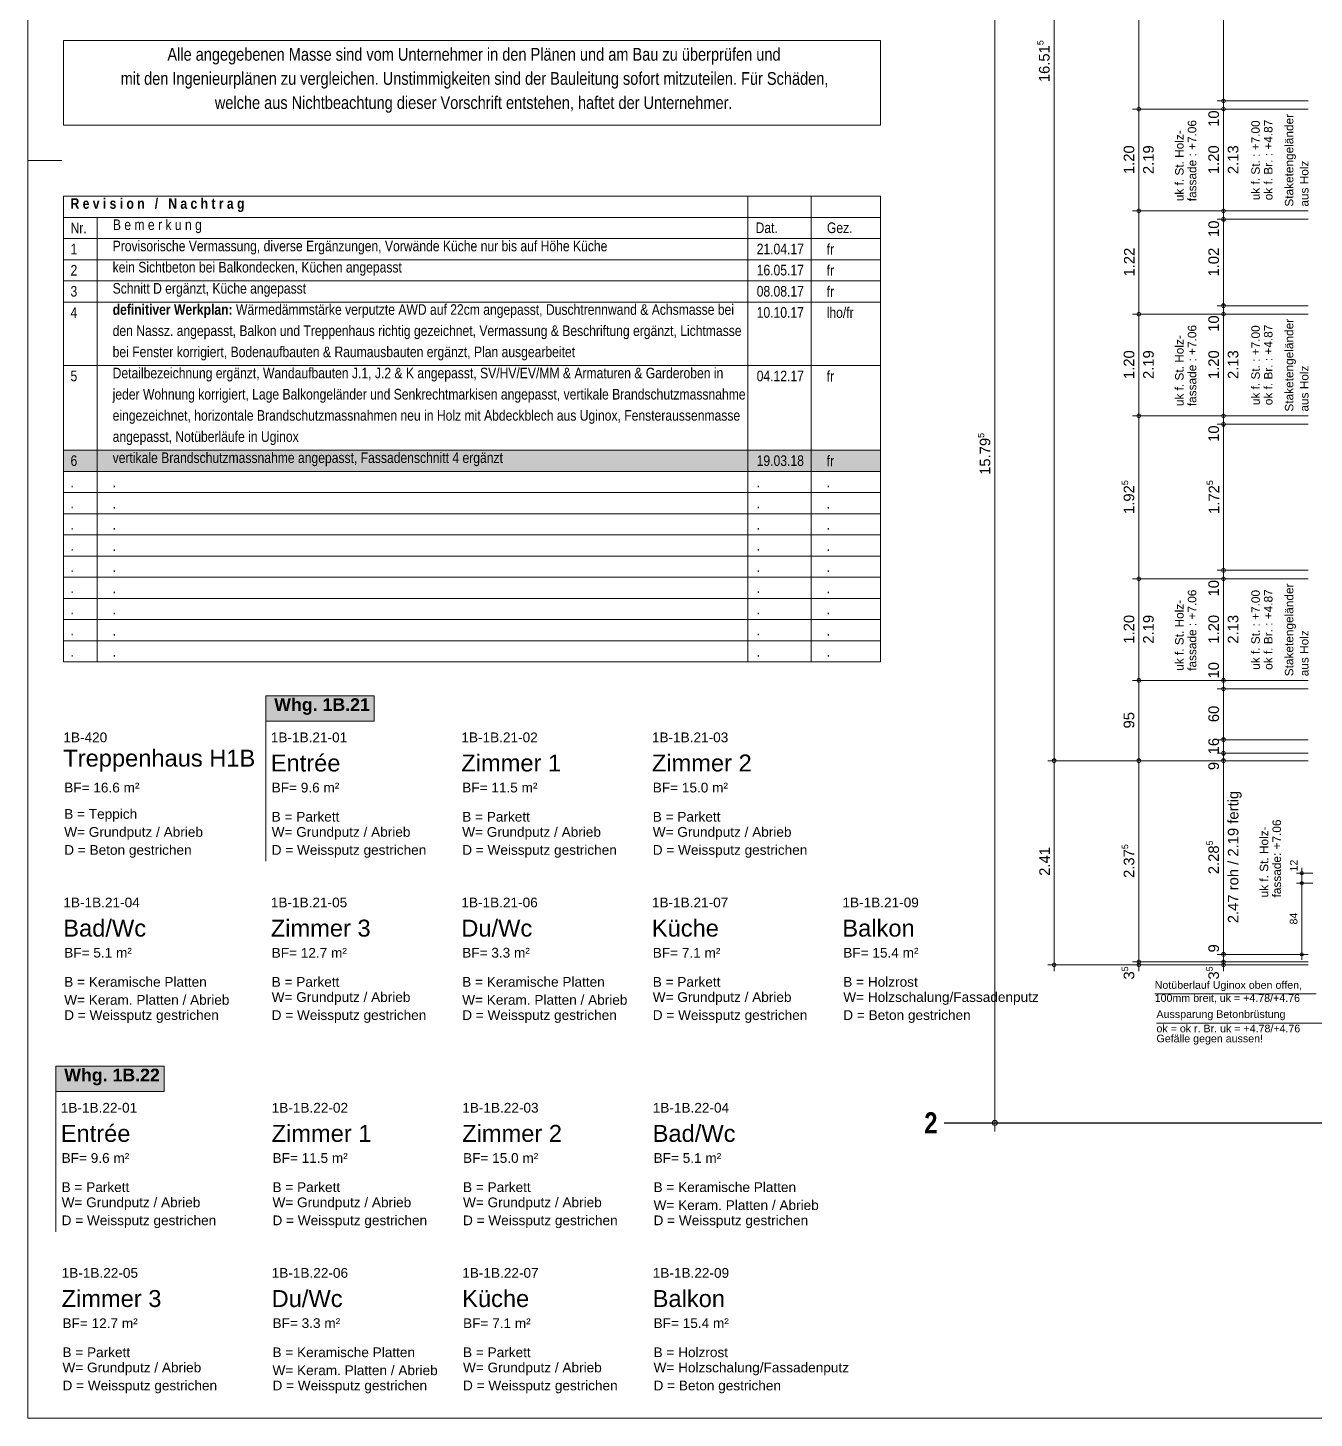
# Model space of a CAD drawing. Header units: metres. Extents: x 0.003 to 0.843, y 0.003 to 0.597.
# Drawn here: x 0.003 to 0.3068, y 0.003 to 0.3314 of the extents above; entities that cross this region are included whole.
import ezdxf

# ---------------------------------------------------------------- set-up
doc = ezdxf.new("R2010")
doc.units = ezdxf.units.M
for name, pattern in [('AUSGEZOGEN', [0]), ('LINIE_23', [0.0079, 0.004, -0.0013, 0, -0.0013, 0, -0.0013]), ('STRICHPUNKT', [25.4, 12.7, -6.35, 0, -6.35])]:
    doc.linetypes.add(name, pattern=pattern)
for name, color, linetype, lineweight in [('Bauachsen grob', 7, 'STRICHPUNKT', 13), ('Detailmasse', 7, 'AUSGEZOGEN', 13), ('Plankopf', 7, 'AUSGEZOGEN', 13), ('Raumbezeichnung', 7, 'AUSGEZOGEN', 18), ('Text Koten', 7, 'AUSGEZOGEN', 25), ('Text Werkplan Ausfuehrung', 7, 'AUSGEZOGEN', 25), ('Vorprojektmasse', 7, 'AUSGEZOGEN', 13), ('Werkplan- Ausfuehrungsmasse', 7, 'AUSGEZOGEN', 13)]:
    doc.layers.add(name, color=color, linetype=linetype, lineweight=lineweight)
doc.styles.add('ARIAL', font='ARIAL.TTF')
doc.styles.add('Arial Black', font='Arial Black')
doc.styles.add('ARIALNARROW', font='ARIALN.TTF')

msp = doc.modelspace()

# ---------------------------------------------------------------- hatches: boundary and pattern name
at = {"layer": 'Plankopf', "linetype": 'AUSGEZOGEN', "lineweight": 13}
msp.add_hatch(color=241, dxfattribs=at).paths.add_polyline_path([(0.0114, 0.2316), (0.0114, 0.2266), (0.2044, 0.2266), (0.2044, 0.2316)])
at = {"layer": 'Raumbezeichnung', "linetype": 'AUSGEZOGEN', "lineweight": 18}
for points in [[(0.0592, 0.1736), (0.0592, 0.1676), (0.0848, 0.1676), (0.0848, 0.1736)], [(0.0096, 0.08612), (0.0096, 0.08012), (0.0352, 0.08012), (0.0352, 0.08612)]]:
    msp.add_hatch(color=151, dxfattribs=at).paths.add_polyline_path(points)

# ---------------------------------------------------------------- linework, layer by layer
at = {"layer": 'Bauachsen grob', "color": 32, "linetype": 'LINIE_23', "lineweight": 25, "true_color": 0xc36e14}
msp.add_line((0.2194, 0.07274), (0.72932, 0.07274), dxfattribs=at)
at = {"layer": 'Detailmasse', "color": 8, "linetype": 'AUSGEZOGEN', "lineweight": 13}
for p, q in [((0.30391, 0.13174), (0.30266, 0.13174)), ((0.30391, 0.13174), (0.30391, 0.13299)), ((0.30391, 0.13174), (0.30516, 0.13174)), ((0.30391, 0.13174), (0.30651, 0.13174)), ((0.30391, 0.12934), (0.30391, 0.13174)), ((0.30391, 0.12934), (0.30266, 0.12934)), ((0.30391, 0.12934), (0.30516, 0.12934)), ((0.30391, 0.12934), (0.30651, 0.12934)), ((0.30391, 0.11254), (0.30391, 0.12934)), ((0.30391, 0.11254), (0.30266, 0.11254)), ((0.30391, 0.11254), (0.30516, 0.11254)), ((0.30391, 0.11254), (0.30391, 0.11254)), ((0.30391, 0.11254), (0.30391, 0.11129))]:
    msp.add_line(p, q, dxfattribs=at)
for centre in [(0.30391, 0.13174), (0.30391, 0.12934), (0.30391, 0.11254)]:
    msp.add_circle(centre, 0.000375, dxfattribs=at)
at = {"layer": 'Plankopf', "color": 7, "linetype": 'AUSGEZOGEN', "lineweight": 13}
for p, q in [((0.003, 0.003), (0.003, 0.597)), ((0.0114, 0.3284), (0.0114, 0.3084)), ((0.2044, 0.3284), (0.0114, 0.3284)), ((0.2044, 0.3084), (0.2044, 0.3284)), ((0.0114, 0.3084), (0.2044, 0.3084)), ((0.003, 0.3), (0.011, 0.3)), ((0.0114, 0.2916), (0.2044, 0.2916)), ((0.0114, 0.2916), (0.0114, 0.1816)), ((0.17305, 0.1816), (0.17305, 0.2916)), ((0.18805, 0.1816), (0.18805, 0.2916)), ((0.2044, 0.1816), (0.2044, 0.2916)), ((0.0114, 0.2866), (0.2044, 0.2866)), ((0.0194, 0.2866), (0.0194, 0.1816)), ((0.0114, 0.2816), (0.2044, 0.2816)), ((0.0114, 0.2766), (0.2044, 0.2766)), ((0.0114, 0.2716), (0.2044, 0.2716)), ((0.0114, 0.2666), (0.2044, 0.2666)), ((0.0114, 0.2516), (0.2044, 0.2516)), ((0.0114, 0.2316), (0.2044, 0.2316)), ((0.0114, 0.2266), (0.2044, 0.2266)), ((0.0114, 0.2216), (0.2044, 0.2216)), ((0.0114, 0.2166), (0.2044, 0.2166)), ((0.0114, 0.2116), (0.2044, 0.2116)), ((0.0114, 0.2066), (0.2044, 0.2066)), ((0.0114, 0.2016), (0.2044, 0.2016)), ((0.0114, 0.1966), (0.2044, 0.1966)), ((0.0114, 0.1916), (0.2044, 0.1916)), ((0.0114, 0.1866), (0.2044, 0.1866)), ((0.0114, 0.1816), (0.2044, 0.1816)), ((0.003, 0.003), (0.843, 0.003))]:
    msp.add_line(p, q, dxfattribs=at)
at = {"layer": 'Raumbezeichnung', "color": 7, "linetype": 'AUSGEZOGEN', "lineweight": 18}
for p, q in [((0.0592, 0.1736), (0.0592, 0.13452)), ((0.0592, 0.1736), (0.0848, 0.1736)), ((0.0848, 0.1736), (0.0848, 0.1676)), ((0.0848, 0.1676), (0.0592, 0.1676)), ((0.0096, 0.08612), (0.0096, 0.04704)), ((0.0096, 0.08612), (0.0352, 0.08612)), ((0.0352, 0.08612), (0.0352, 0.08012)), ((0.0352, 0.08012), (0.0096, 0.08012))]:
    msp.add_line(p, q, dxfattribs=at)
at = {"layer": 'Text Werkplan Ausfuehrung', "color": 240, "linetype": 'AUSGEZOGEN', "lineweight": 13}
msp.add_line((0.26915, 0.10321), (0.30726, 0.10321), dxfattribs=at)
at = {"layer": 'Text Werkplan Ausfuehrung', "color": 8, "linetype": 'AUSGEZOGEN', "lineweight": 13}
msp.add_line((0.26957, 0.09633), (0.30962, 0.09633), dxfattribs=at)
at = {"layer": 'Vorprojektmasse', "color": 32, "linetype": 'AUSGEZOGEN', "lineweight": 13, "true_color": 0xc36e14}
for q in [(0.2314, 0.38864), (0.2294, 0.07274), (0.2334, 0.07274), (0.2314, 0.07074)]:
    msp.add_line((0.2314, 0.07274), q, dxfattribs=at)
msp.add_circle((0.2314, 0.07274), 0.0006, dxfattribs=at)
at = {"layer": 'Werkplan- Ausfuehrungsmasse', "color": 7, "linetype": 'AUSGEZOGEN', "lineweight": 13}
for p, q in [((0.2454, 0.15828), (0.2454, 0.4886)), ((0.2654, 0.31214), (0.2654, 0.36234)), ((0.2854, 0.31414), (0.2854, 0.36034)), ((0.2654, 0.31214), (0.2639, 0.31214)), ((0.2654, 0.31214), (0.2669, 0.31214)), ((0.2654, 0.28814), (0.2654, 0.31214)), ((0.2854, 0.31414), (0.2839, 0.31414)), ((0.2854, 0.31214), (0.2839, 0.31214)), ((0.2854, 0.31414), (0.2869, 0.31414)), ((0.2854, 0.31214), (0.2854, 0.31414)), ((0.2854, 0.31214), (0.2869, 0.31214)), ((0.2854, 0.28814), (0.2854, 0.31214)), ((0.2654, 0.28814), (0.2639, 0.28814)), ((0.2654, 0.28814), (0.2669, 0.28814)), ((0.2654, 0.26374), (0.2654, 0.28814)), ((0.2854, 0.28814), (0.2839, 0.28814)), ((0.2854, 0.28614), (0.2839, 0.28614)), ((0.2854, 0.28814), (0.2869, 0.28814)), ((0.2854, 0.28614), (0.2854, 0.28814)), ((0.2854, 0.28614), (0.2869, 0.28614)), ((0.2854, 0.26574), (0.2854, 0.28614)), ((0.2654, 0.26374), (0.2639, 0.26374)), ((0.2654, 0.26374), (0.2669, 0.26374)), ((0.2654, 0.23974), (0.2654, 0.26374)), ((0.2854, 0.26574), (0.2839, 0.26574)), ((0.2854, 0.26374), (0.2839, 0.26374)), ((0.2854, 0.26574), (0.2869, 0.26574)), ((0.2854, 0.26374), (0.2854, 0.26574)), ((0.2854, 0.26374), (0.2869, 0.26374)), ((0.2854, 0.23974), (0.2854, 0.26374)), ((0.2654, 0.23974), (0.2639, 0.23974)), ((0.2654, 0.23974), (0.2669, 0.23974)), ((0.2654, 0.20124), (0.2654, 0.23974)), ((0.2854, 0.23974), (0.2839, 0.23974)), ((0.2854, 0.23974), (0.2869, 0.23974)), ((0.2854, 0.23774), (0.2854, 0.23974)), ((0.2854, 0.23774), (0.2839, 0.23774)), ((0.2854, 0.23774), (0.2869, 0.23774)), ((0.2854, 0.20324), (0.2854, 0.23774)), ((0.2654, 0.20124), (0.2639, 0.20124)), ((0.2654, 0.20124), (0.2669, 0.20124)), ((0.2654, 0.17724), (0.2654, 0.20124)), ((0.2854, 0.20324), (0.2839, 0.20324)), ((0.2854, 0.20124), (0.2839, 0.20124)), ((0.2854, 0.20324), (0.2869, 0.20324)), ((0.2854, 0.20124), (0.2854, 0.20324)), ((0.2854, 0.20124), (0.2869, 0.20124)), ((0.2854, 0.17724), (0.2854, 0.20124)), ((0.2654, 0.17724), (0.2639, 0.17724)), ((0.2654, 0.17724), (0.2669, 0.17724)), ((0.2854, 0.17724), (0.2839, 0.17724)), ((0.2854, 0.17524), (0.2839, 0.17524)), ((0.2854, 0.17724), (0.2869, 0.17724)), ((0.2854, 0.17524), (0.2854, 0.17724)), ((0.2854, 0.17524), (0.2869, 0.17524)), ((0.2854, 0.16324), (0.2854, 0.17524)), ((0.2854, 0.16324), (0.2839, 0.16324)), ((0.2854, 0.16324), (0.2869, 0.16324)), ((0.2854, 0.16004), (0.2854, 0.16324)), ((0.2454, 0.15828), (0.2439, 0.15828)), ((0.2454, 0.15828), (0.2469, 0.15828)), ((0.2454, 0.15828), (0.2694, 0.15828)), ((0.2454, 0.11006), (0.2454, 0.15828)), ((0.2654, 0.15828), (0.2639, 0.15828)), ((0.2654, 0.15828), (0.2669, 0.15828)), ((0.2854, 0.16004), (0.2839, 0.16004)), ((0.2854, 0.15828), (0.2839, 0.15828)), ((0.2854, 0.16004), (0.2869, 0.16004)), ((0.2854, 0.15828), (0.2869, 0.15828)), ((0.2854, 0.11254), (0.2839, 0.11254)), ((0.2854, 0.11254), (0.2869, 0.11254)), ((0.2854, 0.11078), (0.2854, 0.11254)), ((0.2454, 0.11006), (0.2439, 0.11006)), ((0.2454, 0.11006), (0.2469, 0.11006)), ((0.2454, 0.11006), (0.2654, 0.11006)), ((0.2454, 0.11006), (0.2454, 0.10856)), ((0.2654, 0.11078), (0.2639, 0.11078)), ((0.2654, 0.11006), (0.2639, 0.11006)), ((0.2654, 0.11078), (0.2669, 0.11078)), ((0.2654, 0.11078), (0.2894, 0.11078)), ((0.2654, 0.11006), (0.2654, 0.11078)), ((0.2654, 0.11006), (0.2669, 0.11006)), ((0.2654, 0.11006), (0.2894, 0.11006)), ((0.2654, 0.11006), (0.2654, 0.10856)), ((0.2854, 0.11078), (0.2839, 0.11078)), ((0.2854, 0.11006), (0.2839, 0.11006)), ((0.2854, 0.11078), (0.2869, 0.11078)), ((0.2854, 0.11006), (0.2854, 0.11078)), ((0.2854, 0.11006), (0.2869, 0.11006)), ((0.2854, 0.11006), (0.2854, 0.10856))]:
    msp.add_line(p, q, dxfattribs=at)
for points in [[(0.2654, 0.31214), (0.2683, 0.31214), (0.2683, 0.31214), (0.2894, 0.31214)], [(0.2854, 0.31414), (0.28834, 0.31414), (0.28834, 0.31414), (0.3054, 0.31414)], [(0.2854, 0.31214), (0.2883, 0.31214), (0.2883, 0.31214), (0.3054, 0.31214)], [(0.2654, 0.28814), (0.26787, 0.28814), (0.26787, 0.28814), (0.26916, 0.28814), (0.26916, 0.28814), (0.2894, 0.28814)], [(0.2854, 0.28814), (0.28787, 0.28814), (0.28787, 0.28814), (0.28917, 0.28814), (0.28917, 0.28814), (0.3054, 0.28814)], [(0.2854, 0.28614), (0.28784, 0.28614), (0.28784, 0.28614), (0.28912, 0.28614), (0.28912, 0.28614), (0.3054, 0.28614)], [(0.2654, 0.26374), (0.26744, 0.26374), (0.26744, 0.26374), (0.26855, 0.26374), (0.26855, 0.26374), (0.2894, 0.26374)], [(0.2854, 0.26574), (0.28747, 0.26574), (0.28747, 0.26574), (0.28861, 0.26574), (0.28861, 0.26574), (0.3054, 0.26574)], [(0.2854, 0.26374), (0.28744, 0.26374), (0.28744, 0.26374), (0.28856, 0.26374), (0.28856, 0.26374), (0.3054, 0.26374)], [(0.2654, 0.23974), (0.26701, 0.23974), (0.26701, 0.23974), (0.26795, 0.23974), (0.26795, 0.23974), (0.26909, 0.23974), (0.26909, 0.23974), (0.2894, 0.23974)], [(0.2854, 0.23974), (0.28701, 0.23974), (0.28701, 0.23974), (0.28796, 0.23974), (0.28796, 0.23974), (0.2891, 0.23974), (0.2891, 0.23974), (0.3054, 0.23974)], [(0.2854, 0.23774), (0.28697, 0.23774), (0.28697, 0.23774), (0.28791, 0.23774), (0.28791, 0.23774), (0.28903, 0.23774), (0.28903, 0.23774), (0.3054, 0.23774)], [(0.2654, 0.20124), (0.26632, 0.20124), (0.26632, 0.20124), (0.26699, 0.20124), (0.26699, 0.20124), (0.2678, 0.20124), (0.2678, 0.20124), (0.2894, 0.20124)], [(0.2854, 0.20324), (0.28636, 0.20324), (0.28636, 0.20324), (0.28705, 0.20324), (0.28705, 0.20324), (0.28787, 0.20324), (0.28787, 0.20324), (0.3054, 0.20324)], [(0.2854, 0.20124), (0.28632, 0.20124), (0.28632, 0.20124), (0.287, 0.20124), (0.287, 0.20124), (0.28781, 0.20124), (0.28781, 0.20124), (0.3054, 0.20124)], [(0.2654, 0.17724), (0.26589, 0.17724), (0.26589, 0.17724), (0.26639, 0.17724), (0.26639, 0.17724), (0.267, 0.17724), (0.267, 0.17724), (0.26887, 0.17724), (0.26887, 0.17724), (0.2894, 0.17724)], [(0.2654, 0.15828), (0.2654, 0.15868), (0.2654, 0.15868), (0.2654, 0.17724)], [(0.2854, 0.17724), (0.28589, 0.17724), (0.28589, 0.17724), (0.2864, 0.17724), (0.2864, 0.17724), (0.287, 0.17724), (0.287, 0.17724), (0.28888, 0.17724), (0.28888, 0.17724), (0.3054, 0.17724)], [(0.2854, 0.17524), (0.28586, 0.17524), (0.28586, 0.17524), (0.28635, 0.17524), (0.28635, 0.17524), (0.28693, 0.17524), (0.28693, 0.17524), (0.28876, 0.17524), (0.28876, 0.17524), (0.3054, 0.17524)], [(0.2854, 0.16324), (0.28564, 0.16324), (0.28564, 0.16324), (0.28605, 0.16324), (0.28605, 0.16324), (0.28653, 0.16324), (0.28653, 0.16324), (0.28804, 0.16324), (0.28804, 0.16324), (0.3054, 0.16324)], [(0.2654, 0.15828), (0.26555, 0.15828), (0.26555, 0.15828), (0.26592, 0.15828), (0.26592, 0.15828), (0.26636, 0.15828), (0.26636, 0.15828), (0.26774, 0.15828), (0.26774, 0.15828), (0.2894, 0.15828)], [(0.2654, 0.11078), (0.2654, 0.12153), (0.2654, 0.12153), (0.2654, 0.13398), (0.2654, 0.13398), (0.2654, 0.14362), (0.2654, 0.14362), (0.2654, 0.15828)], [(0.2854, 0.16004), (0.28558, 0.16004), (0.28558, 0.16004), (0.28597, 0.16004), (0.28597, 0.16004), (0.28642, 0.16004), (0.28642, 0.16004), (0.28784, 0.16004), (0.28784, 0.16004), (0.3054, 0.16004)], [(0.2854, 0.15828), (0.2854, 0.15864), (0.2854, 0.15864), (0.2854, 0.16004)], [(0.2854, 0.15828), (0.28555, 0.15828), (0.28555, 0.15828), (0.28592, 0.15828), (0.28592, 0.15828), (0.28637, 0.15828), (0.28637, 0.15828), (0.28774, 0.15828), (0.28774, 0.15828), (0.3054, 0.15828)], [(0.2854, 0.11254), (0.2854, 0.12152), (0.2854, 0.12152), (0.2854, 0.13396), (0.2854, 0.13396), (0.2854, 0.14359), (0.2854, 0.14359), (0.2854, 0.15828)], [(0.2854, 0.11254), (0.28752, 0.11254), (0.28752, 0.11254), (0.3054, 0.11254)], [(0.2854, 0.11078), (0.28669, 0.11078), (0.28669, 0.11078), (0.3054, 0.11078)], [(0.2854, 0.11006), (0.28636, 0.11006), (0.28636, 0.11006), (0.3054, 0.11006)]]:
    msp.add_lwpolyline(points, dxfattribs=at)
for centre in [(0.2654, 0.31214), (0.2854, 0.31414), (0.2854, 0.31214), (0.2654, 0.28814), (0.2854, 0.28814), (0.2854, 0.28614), (0.2854, 0.26574), (0.2654, 0.26374), (0.2854, 0.26374), (0.2654, 0.23974), (0.2854, 0.23974), (0.2854, 0.23774), (0.2854, 0.20324), (0.2654, 0.20124), (0.2854, 0.20124), (0.2654, 0.17724), (0.2854, 0.17724), (0.2854, 0.17524), (0.2854, 0.16324), (0.2454, 0.15828), (0.2654, 0.15828), (0.2854, 0.16004), (0.2854, 0.15828), (0.2854, 0.11254), (0.2454, 0.11006), (0.2654, 0.11078), (0.2654, 0.11006), (0.2854, 0.11078), (0.2854, 0.11006)]:
    msp.add_circle(centre, 0.00045, dxfattribs=at)

# ---------------------------------------------------------------- texts
at = {"layer": 'Bauachsen grob', "color": 32, "linetype": 'AUSGEZOGEN', "lineweight": 25, "true_color": 0xc36e14, "insert": (0.21473, 0.07024), "char_height": 0.005, "width": 0.00175, "attachment_point": 7, "style": 'Arial Black'}
msp.add_mtext('\\W0.70;2', dxfattribs=at)
at = {"layer": 'Detailmasse', "color": 8, "linetype": 'AUSGEZOGEN', "lineweight": 13, "char_height": 0.0018, "width": 0.0009, "attachment_point": 7, "rotation": 90, "style": 'ARIAL'}
for s, insert in [('12', (0.30291, 0.13211)), ('84', (0.30288, 0.1196))]:
    msp.add_mtext(s, dxfattribs=dict(at, insert=insert))
at = {"layer": 'Plankopf', "color": 7, "linetype": 'AUSGEZOGEN', "lineweight": 13, "attachment_point": 7, "style": 'ARIALNARROW'}
for s, insert, char_height, width in [('Alle\\~angegebenen\\~Masse\\~sind\\~vom\\~Unternehmer\\~in\\~den\\~Plänen\\~und\\~am\\~Bau\\~zu\\~überprüfen\\~und', (0.03597, 0.3227), 0.003, 0.0015), ('mit\\~den\\~Ingenieurplänen\\~zu\\~vergleichen.\\~Unstimmigkeiten\\~sind\\~der\\~Bauleitung\\~sofort\\~mitzuteilen.\\~Für\\~Schäden,', (0.02493, 0.317), 0.003, 0.0015), ('welche\\~aus\\~Nichtbeachtung\\~dieser\\~Vorschrift\\~entstehen,\\~haftet\\~der\\~Unternehmer.', (0.04717, 0.3113), 0.003, 0.0015), ('\\fArial Narrow|i0|b1|c0|p0;R\\~e\\~v\\~i\\~s\\~i\\~o\\~n\\~\\~\\~/\\~\\~\\~N\\~a\\~c\\~h\\~t\\~r\\~a\\~g', (0.01309, 0.28786), 0.0025, 0.00125), ('B\\~e\\~m\\~e\\~r\\~k\\~u\\~n\\~g', (0.02309, 0.28286), 0.0025, 0.00125), ('Nr.', (0.01309, 0.28286), 0.0025, 0.00125), ('Dat.', (0.17489, 0.28286), 0.0025, 0.00125), ('Gez.', (0.19174, 0.28286), 0.0025, 0.00125), ('1', (0.01309, 0.27786), 0.0025, 0.00125), ('Provisorische\\~Vermassung,\\~diverse\\~Ergänzungen,\\~Vorwände\\~Küche\\~nur\\~bis\\~auf\\~Höhe\\~Küche', (0.02304, 0.27783), 0.0025, 0.00125), ('21.04.17', (0.17515, 0.27786), 0.0025, 0.00125), ('fr', (0.19168, 0.27783), 0.0025, 0.00125), ('kein\\~Sichtbeton\\~bei\\~Balkondecken,\\~Küchen\\~angepasst', (0.02304, 0.27283), 0.0025, 0.00125), ('2', (0.01309, 0.27286), 0.0025, 0.00125), ('16.05.17', (0.17515, 0.27286), 0.0025, 0.00125), ('fr', (0.19168, 0.27283), 0.0025, 0.00125), ('3', (0.01309, 0.26786), 0.0025, 0.00125), ('Schnitt\\~D\\~ergänzt,\\~Küche\\~angepasst', (0.02304, 0.26783), 0.0025, 0.00125), ('08.08.17', (0.17515, 0.26786), 0.0025, 0.00125), ('fr', (0.19168, 0.26783), 0.0025, 0.00125), ('\\fArial Narrow|i0|b1|c0|p0;definitiver\\~Werkplan:\\~', (0.02304, 0.26283), 0.0025, 0.00125), ('Wärmedämmstärke\\~verputzte\\~AWD\\~auf\\~22cm\\~angepasst,\\~Duschtrennwand\\~&\\~Achsmasse\\~bei\\~', (0.05216, 0.26283), 0.0025, 0.00125), ('4', (0.01309, 0.26286), 0.0025, 0.00125), ('10.10.17', (0.17515, 0.26286), 0.0025, 0.00125), ('lho/fr', (0.19168, 0.26283), 0.0025, 0.00125), ('den\\~Nassz.\\~angepasst,\\~Balkon\\~und\\~Treppenhaus\\~richtig\\~gezeichnet,\\~Vermassung\\~&\\~Beschriftung\\~ergänzt,\\~Lichtmasse\\~', (0.02304, 0.25783), 0.0025, 0.00125), ('bei\\~Fenster\\~korrigiert,\\~Bodenaufbauten\\~&\\~Raumausbauten\\~ergänzt,\\~Plan\\~ausgearbeitet', (0.02304, 0.25283), 0.0025, 0.00125), ('5', (0.01309, 0.24786), 0.0025, 0.00125), ('Detailbezeichnung\\~ergänzt,\\~Wandaufbauten\\~J.1,\\~J.2\\~&\\~K\\~angepasst,\\~SV/HV/EV/MM\\~&\\~Armaturen\\~&\\~Garderoben\\~in', (0.02304, 0.24783), 0.0025, 0.00125), ('04.12.17', (0.17515, 0.24786), 0.0025, 0.00125), ('fr', (0.19168, 0.24783), 0.0025, 0.00125), ('jeder\\~Wohnung\\~korrigiert,\\~Lage\\~Balkongeländer\\~und\\~Senkrechtmarkisen\\~angepasst,\\~vertikale\\~Brandschutzmassnahme\\~', (0.02304, 0.24283), 0.0025, 0.00125), ('eingezeichnet,\\~horizontale\\~Brandschutzmassnahmen\\~neu\\~in\\~Holz\\~mit\\~Abdeckblech\\~aus\\~Uginox,\\~Fensteraussenmasse\\~', (0.02304, 0.23783), 0.0025, 0.00125), ('angepasst,\\~Notüberläufe\\~in\\~Uginox', (0.02304, 0.23283), 0.0025, 0.00125), ('6', (0.01309, 0.22786), 0.0025, 0.00125), ('vertikale\\~Brandschutzmassnahme\\~angepasst,\\~Fassadenschnitt\\~4\\~ergänzt', (0.02304, 0.22783), 0.0025, 0.00125), ('19.03.18', (0.17515, 0.22786), 0.0025, 0.00125), ('fr', (0.19168, 0.22783), 0.0025, 0.00125), ('.', (0.01309, 0.22286), 0.0025, 0.00125), ('.', (0.02304, 0.22283), 0.0025, 0.00125), ('.', (0.17515, 0.22286), 0.0025, 0.00125), ('.', (0.19168, 0.22283), 0.0025, 0.00125), ('.', (0.01309, 0.21786), 0.0025, 0.00125), ('.', (0.02304, 0.21783), 0.0025, 0.00125), ('.', (0.17515, 0.21786), 0.0025, 0.00125), ('.', (0.19168, 0.21783), 0.0025, 0.00125), ('.', (0.01309, 0.21286), 0.0025, 0.00125), ('.', (0.02304, 0.21283), 0.0025, 0.00125), ('.', (0.17515, 0.21286), 0.0025, 0.00125), ('.', (0.19168, 0.21283), 0.0025, 0.00125), ('.', (0.01309, 0.20786), 0.0025, 0.00125), ('.', (0.02304, 0.20783), 0.0025, 0.00125), ('.', (0.17515, 0.20786), 0.0025, 0.00125), ('.', (0.19168, 0.20783), 0.0025, 0.00125), ('.', (0.01309, 0.20286), 0.0025, 0.00125), ('.', (0.02304, 0.20283), 0.0025, 0.00125), ('.', (0.17515, 0.20286), 0.0025, 0.00125), ('.', (0.19168, 0.20283), 0.0025, 0.00125), ('.', (0.01309, 0.19786), 0.0025, 0.00125), ('.', (0.02304, 0.19783), 0.0025, 0.00125), ('.', (0.17515, 0.19786), 0.0025, 0.00125), ('.', (0.19168, 0.19783), 0.0025, 0.00125), ('.', (0.01309, 0.19286), 0.0025, 0.00125), ('.', (0.02304, 0.19283), 0.0025, 0.00125), ('.', (0.17515, 0.19286), 0.0025, 0.00125), ('.', (0.19168, 0.19283), 0.0025, 0.00125), ('.', (0.01309, 0.18786), 0.0025, 0.00125), ('.', (0.02304, 0.18783), 0.0025, 0.00125), ('.', (0.17515, 0.18786), 0.0025, 0.00125), ('.', (0.19168, 0.18783), 0.0025, 0.00125), ('.', (0.01309, 0.18286), 0.0025, 0.00125), ('.', (0.02304, 0.18283), 0.0025, 0.00125), ('.', (0.17515, 0.18286), 0.0025, 0.00125), ('.', (0.19168, 0.18283), 0.0025, 0.00125)]:
    msp.add_mtext(s, dxfattribs=dict(at, insert=insert, char_height=char_height, width=width))
at = {"layer": 'Raumbezeichnung', "color": 7, "linetype": 'AUSGEZOGEN', "lineweight": 18, "attachment_point": 7, "style": 'ARIAL'}
for s, insert, char_height, width in [('\\fArial|i0|b1|c0|p0;Whg.\\~1B.21', (0.0612, 0.1691), 0.003, 0.0015), ('1B-420', (0.0114, 0.16261), 0.0023, 0.00115), ('1B-1B.21-01', (0.0604, 0.16261), 0.0023, 0.00115), ('1B-1B.21-02', (0.1054, 0.16261), 0.0023, 0.00115), ('1B-1B.21-03', (0.1504, 0.16261), 0.0023, 0.00115), ('Treppenhaus\\~H1B', (0.01138, 0.15568), 0.004, 0.002), ('Entrée', (0.06038, 0.15568), 0.004, 0.002), ('Zimmer\\~1', (0.10538, 0.15568), 0.004, 0.002), ('Zimmer\\~2', (0.15038, 0.15568), 0.004, 0.002), ('BF=\\~16.6\\~m²', (0.0116, 0.15075), 0.0023, 0.00115), ('BF=\\~9.6\\~m²', (0.0606, 0.15075), 0.0023, 0.00115), ('BF=\\~11.5\\~m²', (0.1056, 0.15075), 0.0023, 0.00115), ('BF=\\~15.0\\~m²', (0.1506, 0.15075), 0.0023, 0.00115), ('B\\~=\\~Teppich', (0.0116, 0.14386), 0.0023, 0.00115), ('B\\~=\\~Parkett', (0.0606, 0.14386), 0.0023, 0.00115), ('B\\~=\\~Parkett', (0.1056, 0.14386), 0.0023, 0.00115), ('B\\~=\\~Parkett', (0.1506, 0.14386), 0.0023, 0.00115), ('W=\\~Grundputz\\~/\\~Abrieb', (0.0116, 0.13961), 0.0023, 0.00115), ('W=\\~Grundputz\\~/\\~Abrieb', (0.0606, 0.13961), 0.0023, 0.00115), ('W=\\~Grundputz\\~/\\~Abrieb', (0.1056, 0.13961), 0.0023, 0.00115), ('W=\\~Grundputz\\~/\\~Abrieb', (0.1506, 0.13961), 0.0023, 0.00115), ('D\\~=\\~Beton\\~gestrichen', (0.0116, 0.13536), 0.0023, 0.00115), ('D\\~=\\~Weissputz\\~gestrichen', (0.0606, 0.13536), 0.0023, 0.00115), ('D\\~=\\~Weissputz\\~gestrichen', (0.1056, 0.13536), 0.0023, 0.00115), ('D\\~=\\~Weissputz\\~gestrichen', (0.1506, 0.13536), 0.0023, 0.00115), ('1B-1B.21-04', (0.0114, 0.12361), 0.0023, 0.00115), ('1B-1B.21-05', (0.0604, 0.12361), 0.0023, 0.00115), ('1B-1B.21-06', (0.1054, 0.12361), 0.0023, 0.00115), ('1B-1B.21-07', (0.1504, 0.12361), 0.0023, 0.00115), ('1B-1B.21-09', (0.1954, 0.12361), 0.0023, 0.00115), ('Bad/Wc', (0.01138, 0.11668), 0.004, 0.002), ('Zimmer\\~3', (0.06038, 0.11668), 0.004, 0.002), ('Du/Wc', (0.10538, 0.11668), 0.004, 0.002), ('Küche', (0.15038, 0.11668), 0.004, 0.002), ('Balkon', (0.19538, 0.11668), 0.004, 0.002), ('BF=\\~5.1\\~m²', (0.0116, 0.11175), 0.0023, 0.00115), ('BF=\\~12.7\\~m²', (0.0606, 0.11175), 0.0023, 0.00115), ('BF=\\~3.3\\~m²', (0.1056, 0.11175), 0.0023, 0.00115), ('BF=\\~7.1\\~m²', (0.1506, 0.11175), 0.0023, 0.00115), ('BF=\\~15.4\\~m²', (0.1956, 0.11175), 0.0023, 0.00115), ('B\\~=\\~Keramische\\~Platten', (0.0116, 0.10486), 0.0023, 0.00115), ('B\\~=\\~Parkett', (0.0606, 0.10486), 0.0023, 0.00115), ('B\\~=\\~Keramische\\~Platten', (0.1056, 0.10486), 0.0023, 0.00115), ('B\\~=\\~Parkett', (0.1506, 0.10486), 0.0023, 0.00115), ('B\\~=\\~Holzrost', (0.1956, 0.10486), 0.0023, 0.00115), ('W=\\~Keram.\\~Platten\\~/\\~Abrieb', (0.0116, 0.10061), 0.0023, 0.00115), ('W=\\~Grundputz\\~/\\~Abrieb', (0.0606, 0.10061), 0.0023, 0.00115), ('W=\\~Keram.\\~Platten\\~/\\~Abrieb', (0.1056, 0.10061), 0.0023, 0.00115), ('W=\\~Grundputz\\~/\\~Abrieb', (0.1506, 0.10061), 0.0023, 0.00115), ('W=\\~Holzschalung/Fassadenputz', (0.1956, 0.10061), 0.0023, 0.00115), ('D\\~=\\~Weissputz\\~gestrichen', (0.0116, 0.09636), 0.0023, 0.00115), ('D\\~=\\~Weissputz\\~gestrichen', (0.0606, 0.09636), 0.0023, 0.00115), ('D\\~=\\~Weissputz\\~gestrichen', (0.1056, 0.09636), 0.0023, 0.00115), ('D\\~=\\~Weissputz\\~gestrichen', (0.1506, 0.09636), 0.0023, 0.00115), ('D\\~=\\~Beton\\~gestrichen', (0.1956, 0.09636), 0.0023, 0.00115), ('\\fArial|i0|b1|c0|p0;Whg.\\~1B.22', (0.0116, 0.08162), 0.003, 0.0015), ('1B-1B.22-01', (0.01079, 0.07513), 0.0023, 0.00115), ('1B-1B.22-02', (0.0606, 0.07513), 0.0023, 0.00115), ('1B-1B.22-03', (0.1056, 0.07513), 0.0023, 0.00115), ('1B-1B.22-04', (0.1506, 0.07513), 0.0023, 0.00115), ('Entrée', (0.01078, 0.0682), 0.004, 0.002), ('Zimmer\\~1', (0.06058, 0.0682), 0.004, 0.002), ('Zimmer\\~2', (0.10558, 0.0682), 0.004, 0.002), ('Bad/Wc', (0.15058, 0.0682), 0.004, 0.002), ('BF=\\~9.6\\~m²', (0.01099, 0.06327), 0.0023, 0.00115), ('BF=\\~11.5\\~m²', (0.0608, 0.06327), 0.0023, 0.00115), ('BF=\\~15.0\\~m²', (0.1058, 0.06327), 0.0023, 0.00115), ('BF=\\~5.1\\~m²', (0.1508, 0.06327), 0.0023, 0.00115), ('B\\~=\\~Parkett', (0.01099, 0.05638), 0.0023, 0.00115), ('B\\~=\\~Parkett', (0.06079, 0.05638), 0.0023, 0.00115), ('B\\~=\\~Parkett', (0.10579, 0.05638), 0.0023, 0.00115), ('B\\~=\\~Keramische\\~Platten', (0.15079, 0.05638), 0.0023, 0.00115), ('W=\\~Grundputz\\~/\\~Abrieb', (0.01099, 0.05213), 0.0023, 0.00115), ('W=\\~Grundputz\\~/\\~Abrieb', (0.06079, 0.05213), 0.0023, 0.00115), ('W=\\~Grundputz\\~/\\~Abrieb', (0.10579, 0.05213), 0.0023, 0.00115), ('W=\\~Keram.\\~Platten\\~/\\~Abrieb', (0.15079, 0.05213), 0.0023, 0.00115), ('D\\~=\\~Weissputz\\~gestrichen', (0.01099, 0.04788), 0.0023, 0.00115), ('D\\~=\\~Weissputz\\~gestrichen', (0.06079, 0.04788), 0.0023, 0.00115), ('D\\~=\\~Weissputz\\~gestrichen', (0.10579, 0.04788), 0.0023, 0.00115), ('D\\~=\\~Weissputz\\~gestrichen', (0.15079, 0.04788), 0.0023, 0.00115), ('1B-1B.22-05', (0.01099, 0.03613), 0.0023, 0.00115), ('1B-1B.22-06', (0.0606, 0.03613), 0.0023, 0.00115), ('1B-1B.22-07', (0.1056, 0.03613), 0.0023, 0.00115), ('1B-1B.22-09', (0.1506, 0.03613), 0.0023, 0.00115), ('Zimmer\\~3', (0.01097, 0.0292), 0.004, 0.002), ('Du/Wc', (0.06058, 0.0292), 0.004, 0.002), ('Küche', (0.10558, 0.0292), 0.004, 0.002), ('Balkon', (0.15058, 0.0292), 0.004, 0.002), ('BF=\\~12.7\\~m²', (0.01119, 0.02427), 0.0023, 0.00115), ('BF=\\~3.3\\~m²', (0.0608, 0.02427), 0.0023, 0.00115), ('BF=\\~7.1\\~m²', (0.1058, 0.02427), 0.0023, 0.00115), ('BF=\\~15.4\\~m²', (0.1508, 0.02427), 0.0023, 0.00115), ('B\\~=\\~Parkett', (0.01119, 0.01738), 0.0023, 0.00115), ('B\\~=\\~Keramische\\~Platten', (0.06079, 0.01738), 0.0023, 0.00115), ('B\\~=\\~Parkett', (0.10579, 0.01738), 0.0023, 0.00115), ('B\\~=\\~Holzrost', (0.15079, 0.01738), 0.0023, 0.00115), ('W=\\~Grundputz\\~/\\~Abrieb', (0.01119, 0.01313), 0.0023, 0.00115), ('W=\\~Keram.\\~Platten\\~/\\~Abrieb', (0.06079, 0.01313), 0.0023, 0.00115), ('W=\\~Grundputz\\~/\\~Abrieb', (0.10579, 0.01313), 0.0023, 0.00115), ('W=\\~Holzschalung/Fassadenputz', (0.15079, 0.01313), 0.0023, 0.00115), ('D\\~=\\~Weissputz\\~gestrichen', (0.01119, 0.00888), 0.0023, 0.00115), ('D\\~=\\~Weissputz\\~gestrichen', (0.06079, 0.00888), 0.0023, 0.00115), ('D\\~=\\~Weissputz\\~gestrichen', (0.10579, 0.00888), 0.0023, 0.00115), ('D\\~=\\~Beton\\~gestrichen', (0.15079, 0.00888), 0.0023, 0.00115)]:
    msp.add_mtext(s, dxfattribs=dict(at, insert=insert, char_height=char_height, width=width))
at = {"layer": 'Text Koten', "color": 7, "linetype": 'AUSGEZOGEN', "lineweight": 25, "char_height": 0.002, "width": 0.001, "attachment_point": 7, "rotation": 90, "style": 'ARIAL'}
for s, insert in [('fassade\\~:\\~+7.06', (0.279, 0.29041)), ('uk\\~f.\\~St.\\~:\\~+7.00', (0.294, 0.29064)), ('ok\\~f.\\~Br.\\~:\\~+4.87', (0.297, 0.29064)), ('uk\\~f.\\~St.\\~Holz-', (0.276, 0.29041)), ('fassade\\~:\\~+7.06', (0.279, 0.24201)), ('uk\\~f.\\~St.\\~:\\~+7.00', (0.294, 0.24224)), ('ok\\~f.\\~Br.\\~:\\~+4.87', (0.297, 0.24224)), ('uk\\~f.\\~St.\\~Holz-', (0.276, 0.24201)), ('fassade\\~:\\~+7.06', (0.279, 0.17951)), ('uk\\~f.\\~St.\\~:\\~+7.00', (0.294, 0.17974)), ('ok\\~f.\\~Br.\\~:\\~+4.87', (0.297, 0.17974)), ('uk\\~f.\\~St.\\~Holz-', (0.276, 0.17951)), ('uk\\~f.\\~St.\\~Holz-', (0.296, 0.12599)), ('fassade:\\~+7.06', (0.299, 0.12599))]:
    msp.add_mtext(s, dxfattribs=dict(at, insert=insert))
at = {"layer": 'Text Werkplan Ausfuehrung', "color": 7, "linetype": 'AUSGEZOGEN', "lineweight": 25, "char_height": 0.002, "width": 0.001, "attachment_point": 7, "rotation": 90, "style": 'ARIAL'}
for s, insert in [('Staketengeländer', (0.3025, 0.28913)), ('aus\\~Holz', (0.3055, 0.28913)), ('Staketengeländer', (0.3025, 0.24073)), ('aus\\~Holz', (0.3055, 0.24073)), ('Staketengeländer', (0.3025, 0.17822)), ('aus\\~Holz', (0.3055, 0.17822))]:
    msp.add_mtext(s, dxfattribs=dict(at, insert=insert))
at = {"layer": 'Text Werkplan Ausfuehrung', "color": 240, "linetype": 'AUSGEZOGEN', "lineweight": 25, "char_height": 0.0018, "width": 0.0009, "attachment_point": 7, "style": 'ARIAL'}
for s, insert in [('Notüberlauf\\~Uginox\\~oben\\~offen,\\~', (0.26915, 0.10387)), ('100mm\\~breit,\\~uk\\~=\\~+4.78/+4.76', (0.26915, 0.10099))]:
    msp.add_mtext(s, dxfattribs=dict(at, insert=insert))
at = {"layer": 'Text Werkplan Ausfuehrung', "color": 8, "linetype": 'AUSGEZOGEN', "lineweight": 25, "char_height": 0.0018, "width": 0.0009, "attachment_point": 7, "style": 'ARIAL'}
for s, insert in [('Aussparung\\~Betonbrüstung', (0.26957, 0.09699)), ('ok\\~=\\~ok\\~r.\\~Br.\\~uk\\~=\\~+4.78/+4.76', (0.26957, 0.09411)), ('Gefälle\\~gegen\\~aussen!', (0.26957, 0.09123))]:
    msp.add_mtext(s, dxfattribs=dict(at, insert=insert))
at = {"layer": 'Vorprojektmasse', "color": 32, "linetype": 'AUSGEZOGEN', "lineweight": 13, "true_color": 0xc36e14, "attachment_point": 7, "rotation": 90, "style": 'ARIAL'}
for s, insert, char_height, width in [('5', (0.2289, 0.23452), 0.0015, 0.00075), ('15.79', (0.23036, 0.22578), 0.0025, 0.00125)]:
    msp.add_mtext(s, dxfattribs=dict(at, insert=insert, char_height=char_height, width=width))
at = {"layer": 'Werkplan- Ausfuehrungsmasse', "color": 7, "linetype": 'AUSGEZOGEN', "lineweight": 13, "attachment_point": 7, "rotation": 90, "style": 'ARIAL'}
for s, insert, char_height, width in [('5', (0.2429, 0.32727), 0.0015, 0.00075), ('16.51', (0.24436, 0.31853), 0.0025, 0.00125), ('10', (0.28436, 0.30797), 0.0025, 0.00125), ('1.20', (0.26436, 0.29682), 0.0025, 0.00125), ('2.19', (0.26895, 0.29682), 0.0025, 0.00125), ('1.20', (0.28436, 0.29682), 0.0025, 0.00125), ('2.13', (0.28895, 0.29682), 0.0025, 0.00125), ('10', (0.28436, 0.28197), 0.0025, 0.00125), ('1.22', (0.2644, 0.27263), 0.0025, 0.00125), ('1.02', (0.28436, 0.27263), 0.0025, 0.00125), ('10', (0.28436, 0.25957), 0.0025, 0.00125), ('1.20', (0.26436, 0.24842), 0.0025, 0.00125), ('2.19', (0.26895, 0.24842), 0.0025, 0.00125), ('1.20', (0.28436, 0.24842), 0.0025, 0.00125), ('2.13', (0.28895, 0.24842), 0.0025, 0.00125), ('10', (0.28436, 0.23357), 0.0025, 0.00125), ('5', (0.2629, 0.22335), 0.0015, 0.00075), ('5', (0.28294, 0.22335), 0.0015, 0.00075), ('1.92', (0.26436, 0.21655), 0.0025, 0.00125), ('1.72', (0.2844, 0.21655), 0.0025, 0.00125), ('10', (0.28436, 0.19707), 0.0025, 0.00125), ('1.20', (0.26436, 0.18592), 0.0025, 0.00125), ('2.19', (0.26895, 0.18592), 0.0025, 0.00125), ('1.20', (0.28436, 0.18592), 0.0025, 0.00125), ('2.13', (0.28895, 0.18592), 0.0025, 0.00125), ('10', (0.28436, 0.17769), 0.0025, 0.00125), ('60', (0.28436, 0.16738), 0.0025, 0.00125), ('95', (0.26436, 0.16589), 0.0025, 0.00125), ('16', (0.28436, 0.15978), 0.0025, 0.00125), ('9', (0.28436, 0.15604), 0.0025, 0.00125), ('2.47\\~roh\\~/\\~2.19\\~fertig', (0.28968, 0.1199), 0.0025, 0.00125), ('5', (0.2629, 0.13739), 0.0015, 0.00075), ('5', (0.2829, 0.13827), 0.0015, 0.00075), ('2.28', (0.28436, 0.13147), 0.0025, 0.00125), ('2.41', (0.2444, 0.13109), 0.0025, 0.00125), ('2.37', (0.26436, 0.13059), 0.0025, 0.00125), ('9', (0.28436, 0.11299), 0.0025, 0.00125), ('5', (0.2629, 0.10853), 0.0015, 0.00075), ('3', (0.26436, 0.10659), 0.0025, 0.00125), ('5', (0.2829, 0.10853), 0.0015, 0.00075), ('3', (0.28436, 0.10659), 0.0025, 0.00125)]:
    msp.add_mtext(s, dxfattribs=dict(at, insert=insert, char_height=char_height, width=width))

doc.saveas('drawing.dxf')
